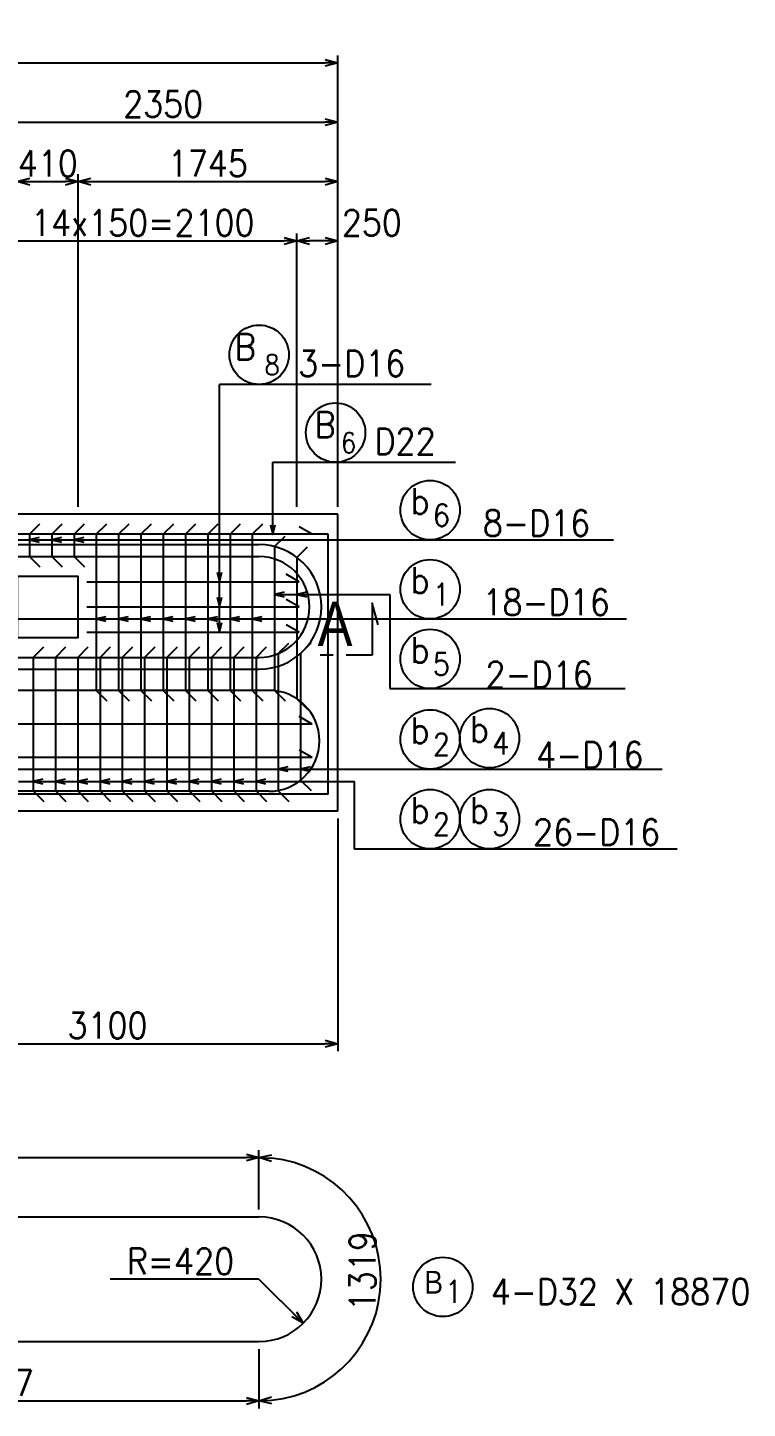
# Model space of a CAD drawing. Extents: x 22924 to 64974, y 77923 to 107623.
# Drawn here: x 37291 to 42136, y 85996 to 95297 of the extents above; entities that cross this region are included whole.
import ezdxf

# ---------------------------------------------------------------- set-up
doc = ezdxf.new("R2010")
doc.units = 0
doc.header["$LTSCALE"] = 300
doc.header["$MEASUREMENT"] = 0
doc.layers.get('0').update_dxf_attribs({"linetype": 'CONTINUOUS'})
doc.layers.get('DEFPOINTS').update_dxf_attribs({"linetype": 'CONTINUOUS'})
for name, color, linetype in [('-コーベル', 2, 'CONTINUOUS'), ('-寸法', 1, 'CONTINUOUS'), ('-引き出し横', 1, 'CONTINUOUS'), ('-引き出し縦', 1, 'CONTINUOUS'), ('-構造', 3, 'CONTINUOUS'), ('-肋筋-桁', 3, 'CONTINUOUS'), ('-記号', 2, 'CONTINUOUS'), ('鉄筋', 2, 'CONTINUOUS'), ('鉄筋材料', 3, 'CONTINUOUS')]:
    doc.layers.add(name, color=color, linetype=linetype)
doc.styles.add('MS明朝', font='MS PMincho.ttf')
doc.styles.add('romans', font='ROMANS.shx', dxfattribs={"width": 0.9, "bigfont": 'EXTFONT.shx'})
doc.styles.add('ｽﾀｲﾙ1', font='ROMANS.shx', dxfattribs={"bigfont": 'EXTFONT.shx'})
doc.dimstyles.new('ST-50', dxfattribs={"dimscale": 50, "dimtxt": 3.5, "dimasz": 1.7, "dimexe": 1, "dimexo": 1, "dimgap": 1, "dimtad": 0, "dimdec": 0, "dimzin": 0, "dimdsep": 46, "dimtxsty": 'romans', "dimblk": 'OPEN30', "dimcen": 1, "dimdle": 3, "dimclrd": 1, "dimclre": 1, "dimclrt": 3, "dimaunit": 1, "dimadec": 0, "dimazin": 0, "dimtfac": 1, "dimtdec": 0, "dimtix": 1, "dimtmove": 2, "dimatfit": 3, "dimldrblk": 'OPEN30', "dimfxl": 0, "dimtvp": 0.7, "dimtolj": 1, "dimtzin": 0, "dimarcsym": 0})
doc.dimstyles.new('矢', dxfattribs={"dimscale": 50, "dimtxt": 3.5, "dimasz": 1.7, "dimexe": 1, "dimexo": 0.7, "dimgap": 0.09, "dimtad": 0, "dimdec": 0, "dimzin": 0, "dimdsep": 46, "dimtxsty": 'romans', "dimblk": 'OPEN30', "dimcen": 1, "dimdle": 1, "dimclrd": 1, "dimclre": 1, "dimclrt": 3, "dimaunit": 1, "dimadec": 0, "dimazin": 0, "dimtfac": 1, "dimtdec": 0, "dimtix": 1, "dimtmove": 2, "dimatfit": 3, "dimldrblk": 'OPEN30', "dimfxl": 0, "dimtvp": 0.7, "dimtolj": 1, "dimtzin": 0, "dimarcsym": 0})

# ---------------------------------------------------------------- blocks, each defined once
blk = doc.blocks.new('_Open30')
at = {"color": 0, "lineweight": -2}
for p, q in [((-1, 0.27), (0, 0)), ((0, 0), (-1, -0.27)), ((0, 0), (-1, 0))]:
    blk.add_line(p, q, dxfattribs=at)
blk = doc.blocks.new('*D15')
at = {"layer": '-寸法', "color": 1, "linetype": 'Continuous', "lineweight": -2}
for p, q in [((30178.5, 92069.4), (30178.5, 95109.4)), ((30263.5, 95059.4), (39293.5, 95059.4)), ((39378.5, 92069.4), (39378.5, 95109.4))]:
    blk.add_line(p, q, dxfattribs=at)
at = {"layer": 'DEFPOINTS', "color": 0, "linetype": 'Continuous'}
for p in [(39378.5, 95059.4), (30178.5, 92019.4), (39378.5, 92019.4)]:
    blk.add_point(p, dxfattribs=at)
at = {"layer": '-寸法', "color": 1, "linetype": 'Continuous', "lineweight": -2, "xscale": 85, "yscale": 85, "zscale": 85, "rotation": 180}
blk.add_blockref('_Open30', (30178.5, 95059.4), dxfattribs=at)
at = {"layer": '-寸法', "color": 1, "linetype": 'Continuous', "lineweight": -2, "xscale": 85, "yscale": 85, "zscale": 85}
blk.add_blockref('_Open30', (39378.5, 95059.4), dxfattribs=at)
at = {"layer": '-寸法', "color": 3, "linetype": 'Continuous', "insert": (34778.5, 95181.9), "char_height": 175, "attachment_point": 5, "style": 'romans'}
blk.add_mtext('\\A1;9200', dxfattribs=at)
blk = doc.blocks.new('*D18')
at = {"layer": '-寸法', "color": 1, "linetype": 'Continuous', "lineweight": -2}
for p, q in [((35278.5, 86395.6), (35278.5, 85995.6)), ((38848.5, 86395.6), (38848.5, 85995.6)), ((35363.5, 86045.6), (38763.5, 86045.6))]:
    blk.add_line(p, q, dxfattribs=at)
at = {"layer": 'DEFPOINTS', "color": 0, "linetype": 'Continuous'}
for p in [(35278.5, 86445.6), (38848.5, 86445.6), (38848.5, 86045.6)]:
    blk.add_point(p, dxfattribs=at)
at = {"layer": '-寸法', "color": 1, "linetype": 'Continuous', "lineweight": -2, "xscale": 85, "yscale": 85, "zscale": 85, "rotation": 180}
blk.add_blockref('_Open30', (35278.5, 86045.6), dxfattribs=at)
at = {"layer": '-寸法', "color": 1, "linetype": 'Continuous', "lineweight": -2, "xscale": 85, "yscale": 85, "zscale": 85}
blk.add_blockref('_Open30', (38848.5, 86045.6), dxfattribs=at)
at = {"layer": '-寸法', "color": 3, "linetype": 'Continuous', "insert": (37063.5, 86168.1), "char_height": 175, "attachment_point": 5, "style": 'romans'}
blk.add_mtext('\\A1;3557', dxfattribs=at)
blk = doc.blocks.new('*D21')
at = {"layer": '-寸法', "color": 1, "linetype": 'Continuous', "lineweight": -2}
for p, q in [((34278.5, 87335.6), (34278.5, 87735.6)), ((38848.5, 87335.6), (38848.5, 87735.6)), ((34363.5, 87685.6), (38763.5, 87685.6))]:
    blk.add_line(p, q, dxfattribs=at)
at = {"layer": 'DEFPOINTS', "color": 0, "linetype": 'Continuous'}
for p in [(38848.5, 87685.6), (34278.5, 87285.6), (38848.5, 87285.6)]:
    blk.add_point(p, dxfattribs=at)
at = {"layer": '-寸法', "color": 1, "linetype": 'Continuous', "lineweight": -2, "xscale": 85, "yscale": 85, "zscale": 85, "rotation": 180}
blk.add_blockref('_Open30', (34278.5, 87685.6), dxfattribs=at)
at = {"layer": '-寸法', "color": 1, "linetype": 'Continuous', "lineweight": -2, "xscale": 85, "yscale": 85, "zscale": 85}
blk.add_blockref('_Open30', (38848.5, 87685.6), dxfattribs=at)
at = {"layer": '-寸法', "color": 3, "linetype": 'Continuous', "insert": (36563.5, 87808.1), "char_height": 175, "attachment_point": 5, "style": 'romans'}
blk.add_mtext('\\A1;4557', dxfattribs=at)
blk = doc.blocks.new('*D66')
at = {"layer": '-コーベル', "color": 1, "linetype": 'Continuous', "lineweight": -2}
for p, q in [((38848.5, 87335.6), (38848.5, 87735.6)), ((38848.5, 86395.6), (38848.5, 85995.6))]:
    blk.add_line(p, q, dxfattribs=at)
blk.add_arc((38848.5, 86865.6), 820, 275.94186, 84.05814, dxfattribs=at)
at = {"layer": 'DEFPOINTS', "color": 0, "linetype": 'Continuous'}
for p in [(38848.5, 87285.6), (38848.5, 86865.6), (38848.5, 86445.6), (39558.7, 86455.6)]:
    blk.add_point(p, dxfattribs=at)
at = {"layer": '-コーベル', "color": 1, "linetype": 'Continuous', "lineweight": -2, "xscale": 85, "yscale": 85, "zscale": 85}
for p, rotation in [((38848.5, 87685.6), 177.0290705365155), ((38848.5, 86045.6), 182.9709294634844)]:
    blk.add_blockref('_Open30', p, dxfattribs=dict(at, rotation=rotation))
at = {"layer": '-コーベル', "color": 3, "linetype": 'Continuous', "insert": (39546, 86865.6), "char_height": 175, "attachment_point": 5, "rotation": 90, "style": 'romans'}
blk.add_mtext('\\A1; 1319', dxfattribs=at)
blk = doc.blocks.new('*D88')
at = {"layer": '-寸法', "color": 1, "linetype": 'Continuous', "lineweight": -2}
for p, q in [((37028.5, 92069.4), (37028.5, 94709.4)), ((39378.5, 92069.4), (39378.5, 94709.4)), ((37113.5, 94659.4), (39293.5, 94659.4))]:
    blk.add_line(p, q, dxfattribs=at)
at = {"layer": 'DEFPOINTS', "color": 0, "linetype": 'Continuous'}
for p in [(39378.5, 94659.4), (37028.5, 92019.4), (39378.5, 92019.4)]:
    blk.add_point(p, dxfattribs=at)
at = {"layer": '-寸法', "color": 1, "linetype": 'Continuous', "lineweight": -2, "xscale": 85, "yscale": 85, "zscale": 85, "rotation": 180}
blk.add_blockref('_Open30', (37028.5, 94659.4), dxfattribs=at)
at = {"layer": '-寸法', "color": 1, "linetype": 'Continuous', "lineweight": -2, "xscale": 85, "yscale": 85, "zscale": 85}
blk.add_blockref('_Open30', (39378.5, 94659.4), dxfattribs=at)
at = {"layer": '-寸法', "color": 3, "linetype": 'Continuous', "insert": (38203.5, 94781.9), "char_height": 175, "attachment_point": 5, "style": 'romans'}
blk.add_mtext('\\A1;2350', dxfattribs=at)
blk = doc.blocks.new('*D90')
at = {"layer": '-寸法', "color": 1, "linetype": 'Continuous', "lineweight": -2}
for p, q in [((36278.5, 89969.4), (36278.5, 88402.3)), ((39378.5, 89969.4), (39378.5, 88402.3)), ((36363.5, 88452.3), (39293.5, 88452.3))]:
    blk.add_line(p, q, dxfattribs=at)
at = {"layer": 'DEFPOINTS', "color": 0, "linetype": 'Continuous'}
for p in [(36278.5, 90019.4), (39378.5, 90019.4), (39378.5, 88452.3)]:
    blk.add_point(p, dxfattribs=at)
at = {"layer": '-寸法', "color": 1, "linetype": 'Continuous', "lineweight": -2, "xscale": 85, "yscale": 85, "zscale": 85, "rotation": 180}
blk.add_blockref('_Open30', (36278.5, 88452.3), dxfattribs=at)
at = {"layer": '-寸法', "color": 1, "linetype": 'Continuous', "lineweight": -2, "xscale": 85, "yscale": 85, "zscale": 85}
blk.add_blockref('_Open30', (39378.5, 88452.3), dxfattribs=at)
at = {"layer": '-寸法', "color": 3, "linetype": 'Continuous', "insert": (37828.5, 88574.8), "char_height": 175, "attachment_point": 5, "style": 'romans'}
blk.add_mtext('\\A1;3100', dxfattribs=at)
blk = doc.blocks.new('*D91')
at = {"layer": '-寸法', "color": 1, "linetype": 'Continuous', "lineweight": -2}
for p, q in [((37630.6, 92069.4), (37630.6, 94309.4)), ((37715.6, 94259.4), (39293.5, 94259.4)), ((39378.5, 92069.4), (39378.5, 94309.4))]:
    blk.add_line(p, q, dxfattribs=at)
at = {"layer": 'DEFPOINTS', "color": 0, "linetype": 'Continuous'}
for p in [(39378.5, 94259.4), (37630.6, 92019.4), (39378.5, 92019.4)]:
    blk.add_point(p, dxfattribs=at)
at = {"layer": '-寸法', "color": 1, "linetype": 'Continuous', "lineweight": -2, "xscale": 85, "yscale": 85, "zscale": 85, "rotation": 180}
blk.add_blockref('_Open30', (37630.6, 94259.4), dxfattribs=at)
at = {"layer": '-寸法', "color": 1, "linetype": 'Continuous', "lineweight": -2, "xscale": 85, "yscale": 85, "zscale": 85}
blk.add_blockref('_Open30', (39378.5, 94259.4), dxfattribs=at)
at = {"layer": '-寸法', "color": 3, "linetype": 'Continuous', "insert": (38504.5, 94381.9), "char_height": 175, "attachment_point": 5, "style": 'romans'}
blk.add_mtext('\\A1;1745', dxfattribs=at)
blk = doc.blocks.new('*D92')
at = {"layer": '-寸法', "color": 1, "linetype": 'Continuous', "lineweight": -2}
for p, q in [((37220.6, 92069.4), (37220.6, 94309.4)), ((37305.6, 94259.4), (37545.6, 94259.4)), ((37630.6, 92069.4), (37630.6, 94309.4))]:
    blk.add_line(p, q, dxfattribs=at)
at = {"layer": 'DEFPOINTS', "color": 0, "linetype": 'Continuous'}
for p in [(37630.6, 94259.4), (37220.6, 92019.4), (37630.6, 92019.4)]:
    blk.add_point(p, dxfattribs=at)
at = {"layer": '-寸法', "color": 1, "linetype": 'Continuous', "lineweight": -2, "xscale": 85, "yscale": 85, "zscale": 85, "rotation": 180}
blk.add_blockref('_Open30', (37220.6, 94259.4), dxfattribs=at)
at = {"layer": '-寸法', "color": 1, "linetype": 'Continuous', "lineweight": -2, "xscale": 85, "yscale": 85, "zscale": 85}
blk.add_blockref('_Open30', (37630.6, 94259.4), dxfattribs=at)
at = {"layer": '-寸法', "color": 3, "linetype": 'Continuous', "insert": (37426.6, 94381.9), "char_height": 175, "attachment_point": 5, "style": 'romans'}
blk.add_mtext('\\A1;410', dxfattribs=at)
blk = doc.blocks.new('*D93')
at = {"layer": '-寸法', "color": 1, "linetype": 'Continuous', "lineweight": -2}
for p, q in [((39103.5, 92069.4), (39103.5, 93909.4)), ((39293.5, 93859.4), (39188.5, 93859.4)), ((39378.5, 92069.4), (39378.5, 93909.4))]:
    blk.add_line(p, q, dxfattribs=at)
at = {"layer": 'DEFPOINTS', "color": 0, "linetype": 'Continuous'}
for p in [(39103.5, 93859.4), (39103.5, 92019.4), (39378.5, 92019.4)]:
    blk.add_point(p, dxfattribs=at)
at = {"layer": '-寸法', "color": 1, "linetype": 'Continuous', "lineweight": -2, "xscale": 85, "yscale": 85, "zscale": 85, "rotation": 180}
blk.add_blockref('_Open30', (39103.5, 93859.4), dxfattribs=at)
at = {"layer": '-寸法', "color": 1, "linetype": 'Continuous', "lineweight": -2, "xscale": 85, "yscale": 85, "zscale": 85}
blk.add_blockref('_Open30', (39378.5, 93859.4), dxfattribs=at)
at = {"layer": '-寸法', "color": 3, "linetype": 'Continuous', "insert": (39608.4, 93981.9), "char_height": 175, "attachment_point": 5, "style": 'romans'}
blk.add_mtext('\\A1;250', dxfattribs=at)
blk = doc.blocks.new('*D153')
at = {"layer": '-構造', "color": 1, "linetype": 'Continuous', "lineweight": -2}
for p, q in [((37028.5, 92069.4), (37028.5, 93909.4)), ((37113.5, 93859.4), (39018.5, 93859.4)), ((39103.5, 92119.4), (39103.5, 93909.4))]:
    blk.add_line(p, q, dxfattribs=at)
at = {"layer": 'DEFPOINTS', "color": 0, "linetype": 'Continuous'}
for p in [(39103.5, 93859.4), (37028.5, 92019.4), (39103.5, 92069.4)]:
    blk.add_point(p, dxfattribs=at)
at = {"layer": '-構造', "color": 1, "linetype": 'Continuous', "lineweight": -2, "xscale": 85, "yscale": 85, "zscale": 85, "rotation": 180}
blk.add_blockref('_Open30', (37028.5, 93859.4), dxfattribs=at)
at = {"layer": '-構造', "color": 1, "linetype": 'Continuous', "lineweight": -2, "xscale": 85, "yscale": 85, "zscale": 85}
blk.add_blockref('_Open30', (39103.5, 93859.4), dxfattribs=at)
at = {"layer": '-構造', "color": 3, "linetype": 'Continuous', "insert": (38066, 93981.9), "char_height": 175, "attachment_point": 5, "style": 'romans'}
blk.add_mtext('\\A1;14x150=2100', dxfattribs=at)

msp = doc.modelspace()

# ---------------------------------------------------------------- linework, layer by layer
at = {"layer": '-コーベル', "color": 2, "linetype": 'Continuous'}
for p, q in [((30708.5, 91814.5), (38848.5, 91814.5)), ((30708.5, 91734.5), (38848.5, 91734.5)), ((30708.5, 91054.5), (38848.5, 91054.5)), ((30708.5, 90974.5), (38848.5, 90974.5)), ((38915.5, 90832.4), (30641.5, 90832.4)), ((38915.5, 90832.2), (30641.5, 90832.2)), ((39206.1, 90605.6), (30350.9, 90605.6)), ((39206.1, 90379), (30350.9, 90379)), ((38915.5, 90152.4), (30641.5, 90152.4)), ((39314, 90132.2), (36278.5, 90132.2))]:
    msp.add_line(p, q, dxfattribs=at)
at = {"layer": '-コーベル', "ltscale": 0.2}
for p, q in [((34278.5, 87285.6), (38848.5, 87285.6)), ((34278.5, 86445.6), (38848.5, 86445.6))]:
    msp.add_line(p, q, dxfattribs=at)
at = {"layer": '-コーベル', "color": 2, "linetype": 'Continuous'}
for centre, radius in [((38848.5, 91394.5), 420), ((38848.5, 91394.5), 340), ((38915.5, 90492.4), 340)]:
    msp.add_arc(centre, radius, 270, 90, dxfattribs=at)
at = {"layer": '-コーベル', "ltscale": 0.2}
msp.add_arc((38848.5, 86865.6), 420, 270, 90, dxfattribs=at)
at = {"layer": '-寸法', "linetype": 'Continuous'}
for q in [(37847.2, 86865.6), (39145.5, 86568.6)]:
    msp.add_line((38848.5, 86865.6), q, dxfattribs=at)
at = {"layer": '-引き出し横', "color": 1, "linetype": 'Continuous', "flags": 128}
for points in [[(38582.8, 91502.4), (38582.8, 92893.5)], [(38941.6, 92368.5), (40172.6, 92368.5)], [(38941.6, 91902.4), (38941.6, 92368.5)], [(38926.6, 91948.4), (38941.6, 91883.4), (38956.6, 91948.4)], [(38567.8, 91629.5), (38582.8, 91564.5), (38597.8, 91629.5)], [(38582.8, 91442.4), (38582.8, 91602.4)], [(38567.8, 91459.5), (38582.8, 91394.5), (38597.8, 91459.5)], [(38582.8, 91224.5), (38582.8, 91442.4)], [(38567.8, 91289.5), (38582.8, 91224.5), (38597.8, 91289.5)]]:
    msp.add_lwpolyline(points, dxfattribs=at)
at = {"layer": '-引き出し横', "linetype": 'Continuous'}
for centre in [(40000.7, 92046.3), (40000.7, 91513.4), (40000.7, 91043.8), (40000.7, 90502.3), (40400.7, 90510.2), (40000.7, 89964.6), (40400.7, 89964.6)]:
    msp.add_circle(centre, 200, dxfattribs=at)
at = {"layer": '-引き出し縦', "color": 1, "linetype": 'Continuous'}
for p, q in [((39729.4, 91478.2), (39729.4, 90843.8)), ((39748.5, 91313.4), (41322.8, 91313.4))]:
    msp.add_line(p, q, dxfattribs=at)
at = {"layer": '-引き出し縦', "color": 1, "linetype": 'Continuous', "flags": 128}
for points in [[(40007.8, 92893.5), (38582.8, 92893.5)], [(31928.5, 91846.3), (37428.5, 91846.3)], [(37368.5, 91861.3), (37303.5, 91846.3), (37368.5, 91831.3)], [(37428.5, 91846.3), (39555, 91846.3)], [(37428.5, 91846.3), (37578.5, 91846.3)], [(37518.5, 91861.3), (37453.5, 91846.3), (37518.5, 91831.3)], [(37668.7, 91861.3), (37603.7, 91846.3), (37668.7, 91831.3)], [(39555, 91846.3), (41235.9, 91846.3)], [(39018.5, 91493.2), (38953.5, 91478.2), (39018.5, 91463.2)], [(38953.5, 91478.2), (39729.4, 91478.2)], [(39168.5, 91493.2), (39103.5, 91478.2), (39168.5, 91463.2)], [(30752.9, 91313.4), (37303.5, 91313.4)], [(37303.5, 91313.4), (37903.5, 91313.4)], [(37818.5, 91328.4), (37753.5, 91313.4), (37818.5, 91298.4)], [(37803.5, 91313.4), (39748.5, 91313.4)], [(37968.5, 91328.4), (37903.5, 91313.4), (37968.5, 91298.4)], [(38118.5, 91328.4), (38053.5, 91313.4), (38118.5, 91298.4)], [(38268.5, 91328.4), (38203.5, 91313.4), (38268.5, 91298.4)], [(38418.5, 91328.4), (38353.5, 91313.4), (38418.5, 91298.4)], [(38568.5, 91328.4), (38503.5, 91313.4), (38568.5, 91298.4)], [(38718.5, 91328.4), (38653.5, 91313.4), (38718.5, 91298.4)], [(38868.5, 91328.4), (38803.5, 91313.4), (38868.5, 91298.4)], [(39729.4, 90843.8), (41314, 90843.8)], [(39043.5, 90317.3), (38978.5, 90302.3), (39043.5, 90287.3)], [(39193.5, 90317.3), (39128.5, 90302.3), (39193.5, 90287.3)], [(30428.5, 90302.3), (41563.9, 90302.3)], [(37393.5, 90233.2), (37328.5, 90218.2), (37393.5, 90203.2)], [(37543.5, 90233.2), (37478.5, 90218.2), (37543.5, 90203.2)], [(37693.5, 90233.2), (37628.5, 90218.2), (37693.5, 90203.2)], [(37843.5, 90233.2), (37778.5, 90218.2), (37843.5, 90203.2)], [(37993.5, 90233.2), (37928.5, 90218.2), (37993.5, 90203.2)], [(38143.5, 90233.2), (38078.5, 90218.2), (38143.5, 90203.2)], [(38293.5, 90233.2), (38228.5, 90218.2), (38293.5, 90203.2)], [(38443.5, 90233.2), (38378.5, 90218.2), (38443.5, 90203.2)], [(38593.5, 90233.2), (38528.5, 90218.2), (38593.5, 90203.2)], [(38743.5, 90233.2), (38678.5, 90218.2), (38743.5, 90203.2)], [(38893.5, 90233.2), (38828.5, 90218.2), (38893.5, 90203.2)], [(37228.5, 90218.2), (39490, 90218.2), (39490, 89764.6)], [(39490, 89764.6), (41663.3, 89764.6)]]:
    msp.add_lwpolyline(points, dxfattribs=at)
at = {"layer": '-引き出し縦', "linetype": 'Continuous'}
for centre in [(38849.6, 93093.5), (39364.4, 92568.5)]:
    msp.add_circle(centre, 200, dxfattribs=at)
at = {"layer": '-構造', "color": 3, "linetype": 'Continuous'}
for p, q in [((39378.5, 92019.4), (30178.5, 92019.4)), ((39378.5, 90019.4), (39378.5, 92019.4)), ((39378.5, 90019.4), (30178.5, 90019.4))]:
    msp.add_line(p, q, dxfattribs=at)
at = {"layer": '-構造', "color": 3, "linetype": 'Continuous', "flags": 128}
msp.add_lwpolyline([(37220.6, 91189.5), (37630.6, 91189.5), (37630.6, 91599.5), (37220.6, 91599.5), (37220.6, 91189.5)], dxfattribs=at)
at = {"layer": '-肋筋-桁', "color": 3, "linetype": 'Continuous'}
for p, q in [((37303.5, 91884.4), (37374.3, 91955.1)), ((37453.5, 91884.4), (37524.3, 91955.1)), ((37603.5, 91884.4), (37674.3, 91955.1)), ((37603.5, 91884.4), (37674.3, 91955.1)), ((37753.5, 91884.4), (37824.3, 91955.1)), ((37903.5, 91884.4), (37974.3, 91955.1)), ((38053.5, 91884.4), (38124.3, 91955.1)), ((38203.5, 91884.4), (38274.3, 91955.1)), ((38353.5, 91884.4), (38424.3, 91955.1)), ((38503.5, 91884.4), (38574.3, 91955.1)), ((38653.5, 91884.4), (38724.3, 91955.1)), ((38803.5, 91884.4), (38874.3, 91955.1)), ((37303.5, 91884.4), (37303.5, 91734.5)), ((37453.5, 91884.4), (37453.5, 91734.5)), ((37603.5, 91884.4), (37603.5, 91734.5)), ((37603.5, 91884.4), (37603.5, 91734.5)), ((37753.5, 91884.4), (37753.5, 90832.2)), ((37903.5, 91884.4), (37903.5, 90832.2)), ((38053.5, 91884.4), (38053.5, 90832.2)), ((38203.5, 91884.4), (38203.5, 90832.2)), ((38353.5, 91884.4), (38353.5, 90832.2)), ((38503.5, 91884.4), (38503.5, 90832.2)), ((38653.5, 91884.4), (38653.5, 90832.2)), ((38803.5, 91884.4), (38803.5, 90832.2)), ((38953.5, 91801.1), (39024.3, 91871.9)), ((37303.5, 91734.5), (37374.3, 91663.8)), ((37453.5, 91734.5), (37524.3, 91663.8)), ((37603.5, 91734.5), (37674.3, 91663.8)), ((38953.5, 91801.1), (38953.5, 90832.2)), ((39103.5, 91728.2), (39174.3, 91798.9)), ((39103.5, 91728.2), (39103.5, 90775.7)), ((39128.5, 91081.4), (39199.3, 91152.1)), ((37328.5, 91054.5), (37399.3, 91125.2)), ((37478.5, 91054.5), (37549.3, 91125.2)), ((37628.5, 91054.5), (37699.3, 91125.2)), ((37778.5, 91054.5), (37849.3, 91125.2)), ((37928.5, 91054.5), (37999.3, 91125.2)), ((38078.5, 91054.5), (38149.3, 91125.2)), ((38228.5, 91054.5), (38299.3, 91125.2)), ((38378.5, 91054.5), (38449.3, 91125.2)), ((38528.5, 91054.5), (38599.3, 91125.2)), ((38678.5, 91054.5), (38749.3, 91125.2)), ((38828.5, 91054.5), (38899.3, 91125.2)), ((38978.5, 91080.3), (39049.3, 91151)), ((38978.5, 91080.3), (38978.5, 90154.4)), ((39128.5, 91081.4), (39128.5, 90227.4)), ((37328.5, 91054.5), (37328.5, 90154.4)), ((37478.5, 91054.5), (37478.5, 90154.4)), ((37628.5, 91054.5), (37628.5, 90154.4)), ((37778.5, 91054.5), (37778.5, 90154.4)), ((37928.5, 91054.5), (37928.5, 90154.4)), ((38078.5, 91054.5), (38078.5, 90154.4)), ((38228.5, 91054.5), (38228.5, 90154.4)), ((38378.5, 91054.5), (38378.5, 90154.4)), ((38528.5, 91054.5), (38528.5, 90154.4)), ((38678.5, 91054.5), (38678.5, 90154.4)), ((38828.5, 91054.5), (38828.5, 90154.4)), ((37753.5, 90832.4), (37824.3, 90761.7)), ((37903.5, 90832.4), (37974.3, 90761.7)), ((38053.5, 90832.4), (38124.3, 90761.7)), ((38203.5, 90832.4), (38274.3, 90761.7)), ((38353.5, 90832.4), (38424.3, 90761.7)), ((38503.5, 90832.4), (38574.3, 90761.7)), ((38653.5, 90832.4), (38724.3, 90761.7)), ((38803.5, 90832.4), (38874.3, 90761.7)), ((38953.5, 90832.4), (39024.3, 90761.7)), ((39103.5, 90775.7), (39174.3, 90705)), ((39128.5, 90227.4), (39199.3, 90156.7)), ((37328.5, 90155.4), (37399.3, 90084.7)), ((37478.5, 90155.4), (37549.3, 90084.7)), ((37628.5, 90155.4), (37699.3, 90084.7)), ((37778.5, 90155.4), (37849.3, 90084.7)), ((37928.5, 90155.4), (37999.3, 90084.7)), ((38078.5, 90155.4), (38149.3, 90084.7)), ((38228.5, 90155.4), (38299.3, 90084.7)), ((38378.5, 90155.4), (38449.3, 90084.7)), ((38528.5, 90155.4), (38599.3, 90084.7)), ((38678.5, 90155.4), (38749.3, 90084.7)), ((38828.5, 90155.4), (38899.3, 90084.7)), ((38978.5, 90155.4), (39049.3, 90084.7))]:
    msp.add_line(p, q, dxfattribs=at)
at = {"layer": '-記号'}
for p, q in [((39348.6, 91069.4), (39261.1, 91069.4)), ((39611.1, 91069.4), (39436.1, 91069.4))]:
    msp.add_line(p, q, dxfattribs=at)
at = {"layer": '-記号', "flags": 128}
msp.add_lwpolyline([(39649.9, 91274.5), (39611.1, 91419.4), (39611.1, 91069.4)], dxfattribs=at)
at = {"layer": '鉄筋', "color": 2, "linetype": 'Continuous'}
for p, q in [((39206.1, 91884.4), (39119.5, 91934.4)), ((39314, 91884.4), (30243, 91884.4)), ((39314, 90132.2), (39314, 91884.4)), ((37688.6, 91564.5), (39119, 91564.5)), ((39119, 91564.5), (39032.4, 91614.5)), ((39119, 91394.5), (39032.4, 91444.5)), ((37688.6, 91394.5), (39119, 91394.5)), ((39119, 91224.5), (39032.4, 91274.5)), ((37688.6, 91224.5), (39119, 91224.5)), ((39206.1, 90605.6), (39119.5, 90655.6)), ((39206.1, 90379), (39119.5, 90429))]:
    msp.add_line(p, q, dxfattribs=at)
at = {"layer": '鉄筋材料', "color": 1, "linetype": 'Continuous'}
msp.add_circle((40086.4, 86813.5), 200, dxfattribs=at)

# ---------------------------------------------------------------- texts
at = {"layer": '-寸法', "color": 3, "style": 'romans', "width": 0.9}
msp.add_text('R=420', height=175, dxfattribs=at).set_placement((37959.1, 86899))
at = {"layer": '-引き出し横', "color": 3, "style": 'ｽﾀｲﾙ1', "width": 0.9}
for s, height, p in [('b', 175, (39867.7, 92019.2)), ('6', 150, (40018.8, 91936.9)), ('8-D16', 175, (40356.1, 91871.3)), ('b', 175, (39867.7, 91486.3)), ('1', 150, (40018.8, 91403.9)), ('18-D16', 175, (40352.6, 91338.4)), ('b', 175, (39867.7, 91016.7)), ('5', 150, (40018.8, 90934.3)), ('2-D16', 175, (40372.9, 90851.9)), ('b', 175, (39867.7, 90475.2)), ('b', 175, (40267.7, 90483.1)), ('2', 150, (40018.8, 90392.8)), ('4', 150, (40418.8, 90400.8)), ('4-D16', 175, (40714.8, 90310.4)), ('b', 175, (39867.7, 89937.5)), ('b', 175, (40267.7, 89937.5)), ('2', 150, (40018.8, 89855.2)), ('3', 150, (40418.8, 89855.2)), ('26-D16', 175, (40693.1, 89789.6))]:
    msp.add_text(s, height=height, dxfattribs=at).set_placement(p)
at = {"layer": '-引き出し縦', "color": 3, "style": 'ｽﾀｲﾙ1', "width": 0.9}
for s, height, p in [('B', 175, (38684.7, 93059.6)), ('3-D16', 175, (39111.5, 92947.2)), ('8', 135, (38885, 92958.1)), ('B', 175, (39222.9, 92534.6)), ('6', 135, (39399.9, 92433.1)), ('D22', 175, (39626.4, 92422.2))]:
    msp.add_text(s, height=height, dxfattribs=at).set_placement(p)
at = {"layer": '-記号', "style": 'MS明朝', "width": 0.9}
msp.add_text('A', height=300, dxfattribs=at).set_placement((39243, 91130.1))
at = {"layer": '鉄筋材料', "color": 3, "style": 'ｽﾀｲﾙ1', "width": 0.9}
for s, height, p in [('Ｂ', 175, (39936.6, 86751)), ('1', 150, (40101.3, 86707.3))]:
    msp.add_text(s, height=height, dxfattribs=at).set_placement(p)
at = {"layer": '鉄筋材料', "style": 'romans', "width": 0.9}
msp.add_text('4-D32 X 18870', height=175, dxfattribs=at).set_placement((40408.5, 86694.4))

# ---------------------------------------------------------------- dimensions: what is measured, and where the dimension line sits
at = {"layer": '-コーベル', "linetype": 'Continuous'}
dim = msp.add_angular_dim_3p(base=(39558.7, 86455.6), center=(38848.5, 86865.6), p1=(38848.5, 87285.6), p2=(38848.5, 86445.6), text=' 1319', dimstyle='ST-50', dxfattribs=at)
dim.commit()
dim.dimension.update_dxf_attribs({"geometry": '*D66', "text_midpoint": (39546, 86865.6)})
at = {"layer": '-寸法', "linetype": 'Continuous'}
for base, p1, p2, picture, middle in [((39378.5, 95059.4), (30178.5, 92019.4), (39378.5, 92019.4), '*D15', (34778.5, 95181.9)), ((39378.5, 94659.4), (37028.5, 92019.4), (39378.5, 92019.4), '*D88', (38203.5, 94781.9)), ((39378.5, 88452.3), (36278.5, 90019.4), (39378.5, 90019.4), '*D90', (37828.5, 88574.8))]:
    dim = msp.add_linear_dim(base=base, p1=p1, p2=p2, dimstyle='ST-50', dxfattribs=at)
    dim.commit()
    dim.dimension.update_dxf_attribs({"geometry": picture, "text_midpoint": middle})
dim = msp.add_linear_dim(base=(37630.6, 94259.4), p1=(37220.6, 92019.4), p2=(37630.6, 92019.4), dimstyle='ST-50', dxfattribs=at)
dim.commit()
dim.dimension.update_dxf_attribs({"geometry": '*D92', "text_midpoint": (37426.6, 94381.9), "dimtype": 160})
for base, p1, p2, text, picture, middle in [((39378.5, 94259.4), (37630.6, 92019.4), (39378.5, 92019.4), '1745', '*D91', (38504.5, 94381.9)), ((38848.5, 87685.6), (34278.5, 87285.6), (38848.5, 87285.6), '4557', '*D21', (36563.5, 87808.1)), ((38848.5, 86045.6), (35278.5, 86445.6), (38848.5, 86445.6), '3557', '*D18', (37063.5, 86168.1))]:
    dim = msp.add_linear_dim(base=base, p1=p1, p2=p2, text=text, dimstyle='ST-50', dxfattribs=at)
    dim.commit()
    dim.dimension.update_dxf_attribs({"geometry": picture, "text_midpoint": middle})
dim = msp.add_linear_dim(base=(39103.5, 93859.4), p1=(39378.5, 92019.4), p2=(39103.5, 92019.4), angle=180, text='250', dimstyle='ST-50', dxfattribs=at)
dim.commit()
dim.dimension.update_dxf_attribs({"geometry": '*D93', "text_midpoint": (39608.4, 93981.9), "dimtype": 160})
at = {"layer": '-構造', "linetype": 'Continuous'}
dim = msp.add_linear_dim(base=(39103.5, 93859.4), p1=(37028.5, 92019.4), p2=(39103.5, 92069.4), text='14x150=2100', dimstyle='ST-50', dxfattribs=at)
dim.commit()
dim.dimension.update_dxf_attribs({"geometry": '*D153', "text_midpoint": (38066, 93981.9)})

# ---------------------------------------------------------------- leaders
at = {"layer": '-寸法', "color": 1, "linetype": 'Continuous'}
msp.add_leader([(39145.5, 86568.6), (38995, 86719.1)], dimstyle='矢', override={"dimgap": 0.09, "dimtad": 0}, dxfattribs=at)

doc.saveas('drawing.dxf')
